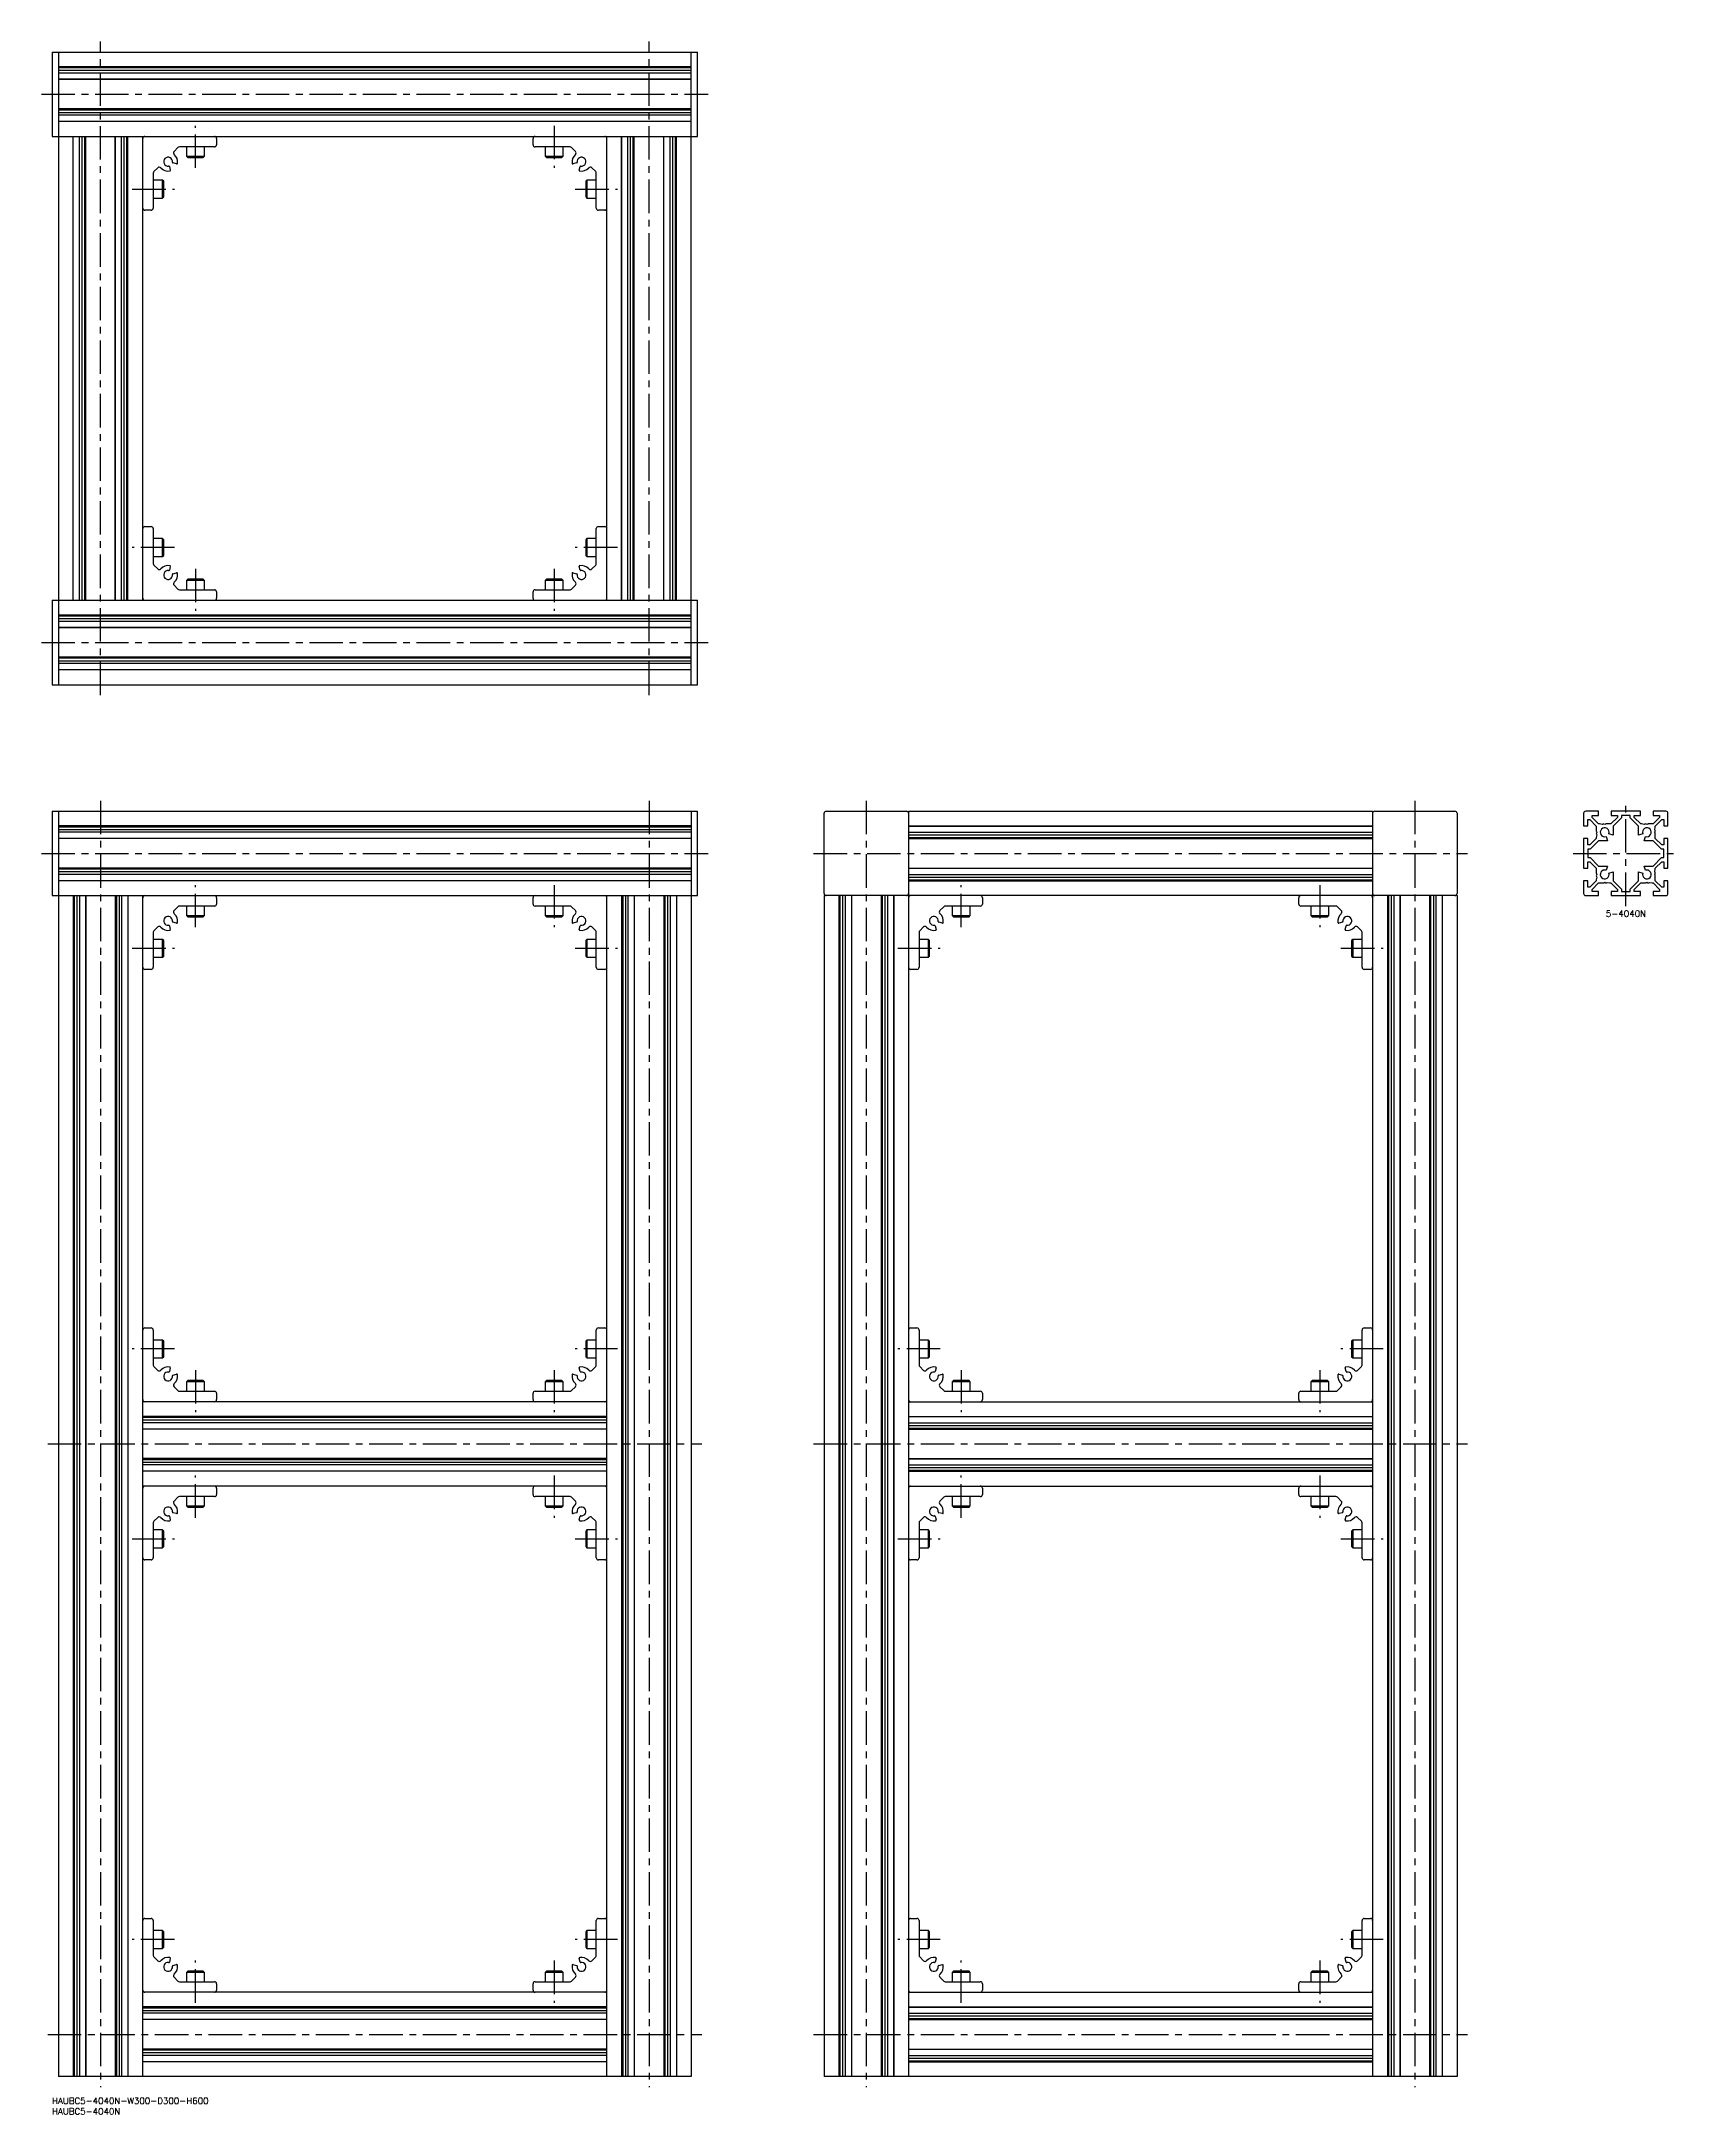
# Model space of a CAD drawing. Extents: x -5 to 771, y -8 to 975.
import ezdxf

# ---------------------------------------------------------------- set-up
doc = ezdxf.new("R2010")
doc.units = 0
doc.header["$LTSCALE"] = 0.5
doc.linetypes.add('CENTER', pattern=[50.8, 31.75, -6.35, 6.35, -6.35])
for name, color, linetype in [('MSM_CENTER', 1, 'CENTER'), ('MSM_CONTINUOUS', 7, 'CONTINUOUS'), ('MSM_PART_NUMBER', 7, 'CONTINUOUS')]:
    doc.layers.add(name, color=color, linetype=linetype)
doc.styles.get("Standard").update_dxf_attribs({"font": 'txt.shx', "height": 3, "bigfont": 'bigfont.shx'})

# ---------------------------------------------------------------- blocks, each defined once
blk = doc.blocks.new('*U8')
at = {"layer": 'MSM_PART_NUMBER'}
blk.add_text('HAUBC5-4040N-W300-D300-H600', height=3, dxfattribs=at).set_placement((0, -3))
blk = doc.blocks.new('*U9')
at = {"layer": 'MSM_PART_NUMBER'}
blk.add_text('HAUBC5-4040N', height=3, dxfattribs=at).set_placement((0, -8))
blk = doc.blocks.new('*U10')
at = {"layer": 'MSM_PART_NUMBER'}
blk.add_text('5-4040N', height=3, dxfattribs=at).set_placement((736.58, 559.97))

msp = doc.modelspace()

# ---------------------------------------------------------------- linework, layer by layer
at = {"layer": 'MSM_CENTER'}
for p, q in [((23, 665), (23, 975)), ((283, 665), (283, 975)), ((-5, 950), (311, 950)), ((68, 915), (68, 935)), ((238, 935), (238, 915)), ((38, 905), (58, 905)), ((248, 905), (268, 905)), ((58, 735), (38, 735)), ((268, 735), (248, 735)), ((68, 725), (68, 705)), ((238, 725), (238, 705)), ((-5, 690), (311, 690)), ((23, 615), (23, 5)), ((283, 615), (283, 5)), ((386, 615), (386, 5)), ((646, 615), (646, 5)), ((746, 565), (746, 615)), ((-5, 590), (311, 590)), ((361, 590), (671, 590)), ((721, 590), (771, 590)), ((68, 555), (68, 575)), ((238, 575), (238, 555)), ((431, 555), (431, 575)), ((601, 575), (601, 555)), ((38, 545), (58, 545)), ((248, 545), (268, 545)), ((401, 545), (421, 545)), ((611, 545), (631, 545)), ((58, 355), (38, 355)), ((268, 355), (248, 355)), ((421, 355), (401, 355)), ((631, 355), (611, 355)), ((68, 345), (68, 325)), ((238, 345), (238, 325)), ((431, 345), (431, 325)), ((601, 345), (601, 325)), ((-2, 310), (308, 310)), ((361, 310), (671, 310)), ((68, 275), (68, 295)), ((238, 295), (238, 275)), ((431, 275), (431, 295)), ((601, 295), (601, 275)), ((38, 265), (58, 265)), ((248, 265), (268, 265)), ((401, 265), (421, 265)), ((611, 265), (631, 265)), ((58, 75), (38, 75)), ((268, 75), (248, 75)), ((421, 75), (401, 75)), ((631, 75), (611, 75)), ((68, 45), (68, 65)), ((238, 65), (238, 45)), ((431, 45), (431, 65)), ((601, 65), (601, 45)), ((-2, 30), (308, 30)), ((361, 30), (671, 30))]:
    msp.add_line(p, q, dxfattribs=at)
at = {"layer": 'MSM_CONTINUOUS'}
for p, q in [((0, 970), (306, 970)), ((0, 970), (0, 930)), ((3, 970), (3, 670)), ((303, 670), (303, 970)), ((306, 930), (306, 970)), ((303, 963), (3, 963)), ((303, 962.94), (3, 962.94)), ((303, 962.5), (3, 962.5)), ((303, 961.22), (3, 961.22)), ((303, 960), (3, 960)), ((303, 957.06), (3, 957.06)), ((303, 957), (3, 957)), ((303, 943), (3, 943)), ((303, 942.94), (3, 942.94)), ((303, 942.5), (3, 942.5)), ((303, 941.22), (3, 941.22)), ((303, 940), (3, 940)), ((303, 937.06), (3, 937.06)), ((303, 937), (3, 937)), ((0, 930), (306, 930)), ((10, 710), (10, 930)), ((10.06, 710), (10.06, 930)), ((13, 710), (13, 930)), ((14.22, 710), (14.22, 930)), ((15.5, 710), (15.5, 930)), ((15.94, 710), (15.94, 930)), ((16, 710), (16, 930)), ((30, 710), (30, 930)), ((30.06, 710), (30.06, 930)), ((33, 710), (33, 930)), ((34.22, 710), (34.22, 930)), ((35.5, 710), (35.5, 930)), ((35.94, 710), (35.94, 930)), ((36, 710), (36, 930)), ((43, 710), (43, 930)), ((59.71, 924.71), (57.88, 922.88)), ((77, 925), (60.41, 925)), ((63.75, 925), (63.75, 920.57)), ((72.25, 920.57), (72.25, 925)), ((78, 929), (78, 926)), ((228, 926), (228, 929)), ((245.59, 925), (229, 925)), ((233.75, 925), (233.75, 920.57)), ((242.25, 920.57), (242.25, 925)), ((248.12, 922.88), (246.29, 924.71)), ((263, 710), (263, 930)), ((270, 710), (270, 930)), ((270.06, 710), (270.06, 930)), ((273, 710), (273, 930)), ((274.22, 710), (274.22, 930)), ((275.5, 710), (275.5, 930)), ((275.94, 710), (275.94, 930)), ((276, 710), (276, 930)), ((290, 710), (290, 930)), ((290.06, 710), (290.06, 930)), ((293, 710), (293, 930)), ((294.22, 710), (294.22, 930)), ((295.5, 710), (295.5, 930)), ((295.94, 710), (295.94, 930)), ((296, 710), (296, 930)), ((50.12, 915.12), (48.29, 913.29)), ((55.62, 915.7), (56.08, 913.95)), ((59.05, 916.92), (57.3, 917.38)), ((63.75, 920.57), (64.32, 920)), ((63.75, 920.57), (72.25, 920.57)), ((64.32, 920), (71.68, 920)), ((71.68, 920), (72.25, 920.57)), ((233.75, 920.57), (234.32, 920)), ((233.75, 920.57), (242.25, 920.57)), ((234.32, 920), (241.68, 920)), ((241.68, 920), (242.25, 920.57)), ((248.7, 917.38), (246.95, 916.92)), ((249.92, 913.95), (250.38, 915.7)), ((257.71, 913.29), (255.88, 915.12)), ((48, 912.59), (48, 896)), ((52.43, 909.25), (48, 909.25)), ((53, 908.68), (52.43, 909.25)), ((52.43, 900.75), (52.43, 909.25)), ((53, 901.32), (53, 908.68)), ((253.57, 909.25), (253, 908.68)), ((253, 908.68), (253, 901.32)), ((258, 909.25), (253.57, 909.25)), ((253.57, 909.25), (253.57, 900.75)), ((258, 896), (258, 912.59)), ((47, 895), (44, 895)), ((48, 900.75), (52.43, 900.75)), ((52.43, 900.75), (53, 901.32)), ((253, 901.32), (253.57, 900.75)), ((253.57, 900.75), (258, 900.75)), ((262, 895), (259, 895)), ((44, 745), (47, 745)), ((48, 744), (48, 727.41)), ((52.43, 739.25), (48, 739.25)), ((53, 738.68), (52.43, 739.25)), ((52.43, 730.75), (52.43, 739.25)), ((53, 731.32), (53, 738.68)), ((253.57, 739.25), (253, 738.68)), ((253, 738.68), (253, 731.32)), ((258, 739.25), (253.57, 739.25)), ((253.57, 739.25), (253.57, 730.75)), ((258, 727.41), (258, 744)), ((259, 745), (262, 745)), ((48, 730.75), (52.43, 730.75)), ((52.43, 730.75), (53, 731.32)), ((253, 731.32), (253.57, 730.75)), ((253.57, 730.75), (258, 730.75)), ((48.29, 726.71), (50.12, 724.88)), ((56.08, 726.05), (55.62, 724.3)), ((57.3, 722.62), (59.05, 723.08)), ((64.32, 720), (63.75, 719.43)), ((63.75, 719.43), (63.75, 715)), ((72.25, 719.43), (63.75, 719.43)), ((71.68, 720), (64.32, 720)), ((72.25, 719.43), (71.68, 720)), ((72.25, 715), (72.25, 719.43)), ((234.32, 720), (233.75, 719.43)), ((233.75, 719.43), (233.75, 715)), ((242.25, 719.43), (233.75, 719.43)), ((241.68, 720), (234.32, 720)), ((242.25, 719.43), (241.68, 720)), ((242.25, 715), (242.25, 719.43)), ((246.95, 723.08), (248.7, 722.62)), ((250.38, 724.3), (249.92, 726.05)), ((255.88, 724.88), (257.71, 726.71)), ((0, 710), (306, 710)), ((0, 710), (0, 670)), ((57.88, 717.12), (59.71, 715.29)), ((60.41, 715), (77, 715)), ((78, 714), (78, 711)), ((228, 711), (228, 714)), ((229, 715), (245.59, 715)), ((246.29, 715.29), (248.12, 717.12)), ((306, 670), (306, 710)), ((303, 703), (3, 703)), ((303, 702.94), (3, 702.94)), ((303, 702.5), (3, 702.5)), ((303, 701.22), (3, 701.22)), ((303, 700), (3, 700)), ((303, 697.06), (3, 697.06)), ((303, 697), (3, 697)), ((303, 683), (3, 683)), ((303, 682.94), (3, 682.94)), ((303, 682.5), (3, 682.5)), ((303, 681.22), (3, 681.22)), ((303, 680), (3, 680)), ((0, 670), (306, 670)), ((303, 677.06), (3, 677.06)), ((303, 677), (3, 677)), ((0, 610), (306, 610)), ((0, 610), (0, 570)), ((3, 610), (3, 10)), ((303, 610), (303, 10)), ((306, 570), (306, 610)), ((367, 610), (405, 610)), ((406, 610), (406, 10)), ((406, 610), (626, 610)), ((626, 610), (626, 10)), ((627, 610), (665, 610)), ((733, 610), (727, 610)), ((733, 608), (733, 610)), ((753, 610), (739, 610)), ((739, 610), (739, 608)), ((753, 608), (753, 610)), ((765, 610), (759, 610)), ((759, 610), (759, 608)), ((303, 603), (3, 603)), ((303, 602.94), (3, 602.94)), ((303, 602.5), (3, 602.5)), ((303, 601.22), (3, 601.22)), ((303, 600), (3, 600)), ((366, 571), (366, 609)), ((406, 603), (626, 603)), ((406, 602.94), (626, 602.94)), ((406, 600), (626, 600)), ((666, 609), (666, 571)), ((726, 609), (726, 603)), ((726, 603), (728, 603)), ((728, 603), (728, 606)), ((728, 606), (728.94, 606)), ((728.94, 606), (732, 602.94)), ((730, 608), (733, 608)), ((730, 607.06), (730, 608)), ((733.06, 604), (730, 607.06)), ((732, 602.94), (732, 600.65)), ((732.07, 600.4), (732.3, 600)), ((732.3, 600), (732.07, 599.6)), ((733.5, 604), (733.06, 604)), ((734.78, 603.75), (733.5, 604)), ((735.1, 603.93), (734.78, 603.75)), ((736, 603.7), (735.6, 603.93)), ((736.4, 603.93), (736, 603.7)), ((738.94, 604), (736.65, 604)), ((742, 607.06), (738.94, 604)), ((739, 608), (742, 608)), ((744, 606.94), (740, 602.94)), ((740, 602.94), (740, 598.67)), ((742, 608), (742, 607.06)), ((744, 608), (744, 606.94)), ((748, 608), (744, 608)), ((748, 606.94), (748, 608)), ((752, 602.94), (748, 606.94)), ((750, 608), (753, 608)), ((750, 607.06), (750, 608)), ((753.06, 604), (750, 607.06)), ((752, 598.67), (752, 602.94)), ((753.5, 604), (753.06, 604)), ((754.78, 603.75), (753.5, 604)), ((755.1, 603.93), (754.78, 603.75)), ((756, 603.7), (755.6, 603.93)), ((756.4, 603.93), (756, 603.7)), ((758.94, 604), (756.65, 604)), ((762, 607.06), (758.94, 604)), ((759, 608), (762, 608)), ((759.7, 600), (759.93, 600.4)), ((759.93, 599.6), (759.7, 600)), ((759.75, 601.22), (760, 602.5)), ((759.93, 600.9), (759.75, 601.22)), ((760, 602.94), (763.06, 606)), ((760, 602.5), (760, 602.94)), ((762, 608), (762, 607.06)), ((763.06, 606), (764, 606)), ((764, 606), (764, 603)), ((764, 603), (766, 603)), ((766, 603), (766, 609)), ((303, 597.06), (3, 597.06)), ((303, 597), (3, 597)), ((406, 598.78), (626, 598.78)), ((406, 597.5), (626, 597.5)), ((406, 597.06), (626, 597.06)), ((406, 597), (626, 597)), ((728, 597), (726, 597)), ((726, 597), (726, 583)), ((728, 594), (728, 597)), ((728.94, 594), (728, 594)), ((729.06, 592), (728, 592)), ((728, 592), (728, 588)), ((732, 597.06), (728.94, 594)), ((733.06, 596), (729.06, 592)), ((732.25, 598.78), (732, 597.5)), ((732, 597.5), (732, 597.06)), ((732.07, 599.1), (732.25, 598.78)), ((737.33, 596), (733.06, 596)), ((736.66, 598.01), (737.33, 596)), ((740, 598.67), (737.99, 599.34)), ((754.01, 599.34), (752, 598.67)), ((754.67, 596), (755.34, 598.01)), ((758.94, 596), (754.67, 596)), ((762.94, 592), (758.94, 596)), ((760, 597.06), (760, 599.35)), ((763.06, 594), (760, 597.06)), ((764, 592), (762.94, 592)), ((764, 594), (763.06, 594)), ((766, 597), (764, 597)), ((764, 597), (764, 594)), ((764, 588), (764, 592)), ((766, 583), (766, 597)), ((303, 583), (3, 583)), ((303, 582.94), (3, 582.94)), ((303, 582.5), (3, 582.5)), ((303, 581.22), (3, 581.22)), ((303, 580), (3, 580)), ((406, 583), (626, 583)), ((406, 582.94), (626, 582.94)), ((406, 580), (626, 580)), ((726, 583), (728, 583)), ((728, 588), (729.06, 588)), ((728, 583), (728, 586)), ((728, 586), (728.94, 586)), ((728.94, 586), (732, 582.94)), ((729.06, 588), (733.06, 584)), ((732, 582.94), (732, 580.65)), ((732.07, 580.4), (732.3, 580)), ((732.3, 580), (732.07, 579.6)), ((733.06, 584), (737.33, 584)), ((737.33, 584), (736.66, 581.99)), ((737.99, 580.66), (740, 581.33)), ((740, 581.33), (740, 577.06)), ((752, 581.33), (754.01, 580.66)), ((752, 577.06), (752, 581.33)), ((754.67, 584), (758.94, 584)), ((755.34, 581.99), (754.67, 584)), ((758.94, 584), (762.94, 588)), ((759.7, 580), (759.93, 580.4)), ((759.93, 579.6), (759.7, 580)), ((759.75, 581.22), (760, 582.5)), ((759.93, 580.9), (759.75, 581.22)), ((760, 582.94), (763.06, 586)), ((760, 582.5), (760, 582.94)), ((762.94, 588), (764, 588)), ((763.06, 586), (764, 586)), ((764, 586), (764, 583)), ((764, 583), (766, 583)), ((303, 577.06), (3, 577.06)), ((303, 577), (3, 577)), ((406, 578.78), (626, 578.78)), ((406, 577.5), (626, 577.5)), ((406, 577.06), (626, 577.06)), ((406, 577), (626, 577)), ((728, 577), (726, 577)), ((726, 577), (726, 571)), ((728, 574), (728, 577)), ((728.94, 574), (728, 574)), ((732, 577.06), (728.94, 574)), ((730, 572.94), (733.06, 576)), ((730, 572), (730, 572.94)), ((733, 572), (730, 572)), ((732.25, 578.78), (732, 577.5)), ((732, 577.5), (732, 577.06)), ((732.07, 579.1), (732.25, 578.78)), ((733, 570), (733, 572)), ((733.06, 576), (735.35, 576)), ((735.6, 576.07), (736, 576.3)), ((736, 576.3), (736.4, 576.07)), ((736.9, 576.07), (737.22, 576.25)), ((737.22, 576.25), (738.5, 576)), ((738.5, 576), (738.94, 576)), ((738.94, 576), (742, 572.94)), ((742, 572), (739, 572)), ((739, 572), (739, 570)), ((740, 577.06), (744, 573.06)), ((742, 572.94), (742, 572)), ((744, 573.06), (744, 572)), ((744, 572), (748, 572)), ((748, 573.06), (752, 577.06)), ((748, 572), (748, 573.06)), ((750, 572.94), (753.06, 576)), ((750, 572), (750, 572.94)), ((753, 572), (750, 572)), ((753, 570), (753, 572)), ((753.06, 576), (755.35, 576)), ((755.6, 576.07), (756, 576.3)), ((756, 576.3), (756.4, 576.07)), ((756.9, 576.07), (757.22, 576.25)), ((757.22, 576.25), (758.5, 576)), ((758.5, 576), (758.94, 576)), ((758.94, 576), (762, 572.94)), ((762, 572), (759, 572)), ((759, 572), (759, 570)), ((760, 577.06), (760, 579.35)), ((763.06, 574), (760, 577.06)), ((762, 572.94), (762, 572)), ((764, 574), (763.06, 574)), ((766, 577), (764, 577)), ((764, 577), (764, 574)), ((766, 571), (766, 577)), ((0, 570), (306, 570)), ((10, 570), (10, 10)), ((10.06, 570), (10.06, 10)), ((10.5, 570), (10.5, 10)), ((11.78, 570), (11.78, 10)), ((13, 570), (13, 10)), ((15.94, 570), (15.94, 10)), ((16, 570), (16, 10)), ((30, 570), (30, 10)), ((30.06, 570), (30.06, 10)), ((30.5, 570), (30.5, 10)), ((31.78, 570), (31.78, 10)), ((33, 570), (33, 10)), ((35.94, 570), (35.94, 10)), ((36, 570), (36, 10)), ((43, 10), (43, 570)), ((59.71, 564.71), (57.88, 562.88)), ((77, 565), (60.41, 565)), ((63.75, 565), (63.75, 560.57)), ((63.75, 560.57), (64.32, 560)), ((63.75, 560.57), (72.25, 560.57)), ((71.68, 560), (72.25, 560.57)), ((72.25, 560.57), (72.25, 565)), ((78, 569), (78, 566)), ((228, 566), (228, 569)), ((245.59, 565), (229, 565)), ((233.75, 565), (233.75, 560.57)), ((233.75, 560.57), (234.32, 560)), ((233.75, 560.57), (242.25, 560.57)), ((241.68, 560), (242.25, 560.57)), ((242.25, 560.57), (242.25, 565)), ((248.12, 562.88), (246.29, 564.71)), ((263, 10), (263, 570)), ((270, 570), (270, 10)), ((270.06, 570), (270.06, 10)), ((270.5, 570), (270.5, 10)), ((271.78, 570), (271.78, 10)), ((273, 570), (273, 10)), ((275.94, 570), (275.94, 10)), ((276, 570), (276, 10)), ((290, 570), (290, 10)), ((290.06, 570), (290.06, 10)), ((290.5, 570), (290.5, 10)), ((291.78, 570), (291.78, 10)), ((293, 570), (293, 10)), ((295.94, 570), (295.94, 10)), ((296, 570), (296, 10)), ((666, 570), (366, 570)), ((366, 570), (366, 10)), ((373, 570), (373, 10)), ((373.06, 570), (373.06, 10)), ((373.5, 570), (373.5, 10)), ((374.78, 570), (374.78, 10)), ((376, 570), (376, 10)), ((378.94, 570), (378.94, 10)), ((379, 570), (379, 10)), ((393, 570), (393, 10)), ((393.06, 570), (393.06, 10)), ((393.5, 570), (393.5, 10)), ((394.78, 570), (394.78, 10)), ((396, 570), (396, 10)), ((398.94, 570), (398.94, 10)), ((399, 570), (399, 10)), ((422.71, 564.71), (420.88, 562.88)), ((440, 565), (423.41, 565)), ((426.75, 565), (426.75, 560.57)), ((426.75, 560.57), (427.32, 560)), ((426.75, 560.57), (435.25, 560.57)), ((434.68, 560), (435.25, 560.57)), ((435.25, 560.57), (435.25, 565)), ((441, 569), (441, 566)), ((591, 566), (591, 569)), ((608.59, 565), (592, 565)), ((596.75, 565), (596.75, 560.57)), ((596.75, 560.57), (597.32, 560)), ((596.75, 560.57), (605.25, 560.57)), ((604.68, 560), (605.25, 560.57)), ((605.25, 560.57), (605.25, 565)), ((611.12, 562.88), (609.29, 564.71)), ((633, 570), (633, 10)), ((633.06, 570), (633.06, 10)), ((633.5, 570), (633.5, 10)), ((634.78, 570), (634.78, 10)), ((636, 570), (636, 10)), ((638.94, 570), (638.94, 10)), ((639, 570), (639, 10)), ((653, 570), (653, 10)), ((653.06, 570), (653.06, 10)), ((653.5, 570), (653.5, 10)), ((654.78, 570), (654.78, 10)), ((656, 570), (656, 10)), ((658.94, 570), (658.94, 10)), ((659, 570), (659, 10)), ((666, 570), (666, 10)), ((727, 570), (733, 570)), ((739, 570), (753, 570)), ((759, 570), (765, 570)), ((48, 552.59), (48, 536)), ((50.12, 555.12), (48.29, 553.29)), ((55.62, 555.7), (56.08, 553.95)), ((59.05, 556.92), (57.3, 557.38)), ((64.32, 560), (71.68, 560)), ((234.32, 560), (241.68, 560)), ((248.7, 557.38), (246.95, 556.92)), ((249.92, 553.95), (250.38, 555.7)), ((257.71, 553.29), (255.88, 555.12)), ((258, 536), (258, 552.59)), ((411, 552.59), (411, 536)), ((413.12, 555.12), (411.29, 553.29)), ((418.62, 555.7), (419.08, 553.95)), ((422.05, 556.92), (420.3, 557.38)), ((427.32, 560), (434.68, 560)), ((597.32, 560), (604.68, 560)), ((611.7, 557.38), (609.95, 556.92)), ((612.92, 553.95), (613.38, 555.7)), ((620.71, 553.29), (618.88, 555.12)), ((621, 536), (621, 552.59)), ((52.43, 549.25), (48, 549.25)), ((48, 540.75), (52.43, 540.75)), ((53, 548.68), (52.43, 549.25)), ((52.43, 540.75), (52.43, 549.25)), ((52.43, 540.75), (53, 541.32)), ((53, 541.32), (53, 548.68)), ((253.57, 549.25), (253, 548.68)), ((253, 548.68), (253, 541.32)), ((253, 541.32), (253.57, 540.75)), ((258, 549.25), (253.57, 549.25)), ((253.57, 549.25), (253.57, 540.75)), ((253.57, 540.75), (258, 540.75)), ((415.43, 549.25), (411, 549.25)), ((411, 540.75), (415.43, 540.75)), ((416, 548.68), (415.43, 549.25)), ((415.43, 540.75), (415.43, 549.25)), ((415.43, 540.75), (416, 541.32)), ((416, 541.32), (416, 548.68)), ((616.57, 549.25), (616, 548.68)), ((616, 548.68), (616, 541.32)), ((616, 541.32), (616.57, 540.75)), ((621, 549.25), (616.57, 549.25)), ((616.57, 549.25), (616.57, 540.75)), ((616.57, 540.75), (621, 540.75)), ((47, 535), (44, 535)), ((262, 535), (259, 535)), ((410, 535), (407, 535)), ((625, 535), (622, 535)), ((44, 365), (47, 365)), ((48, 364), (48, 347.41)), ((258, 347.41), (258, 364)), ((259, 365), (262, 365)), ((407, 365), (410, 365)), ((411, 364), (411, 347.41)), ((621, 347.41), (621, 364)), ((622, 365), (625, 365)), ((52.43, 359.25), (48, 359.25)), ((53, 358.68), (52.43, 359.25)), ((52.43, 350.75), (52.43, 359.25)), ((53, 351.32), (53, 358.68)), ((253.57, 359.25), (253, 358.68)), ((253, 358.68), (253, 351.32)), ((258, 359.25), (253.57, 359.25)), ((253.57, 359.25), (253.57, 350.75)), ((415.43, 359.25), (411, 359.25)), ((416, 358.68), (415.43, 359.25)), ((415.43, 350.75), (415.43, 359.25)), ((416, 351.32), (416, 358.68)), ((616.57, 359.25), (616, 358.68)), ((616, 358.68), (616, 351.32)), ((621, 359.25), (616.57, 359.25)), ((616.57, 359.25), (616.57, 350.75)), ((48, 350.75), (52.43, 350.75)), ((48.29, 346.71), (50.12, 344.88)), ((52.43, 350.75), (53, 351.32)), ((56.08, 346.05), (55.62, 344.3)), ((250.38, 344.3), (249.92, 346.05)), ((253, 351.32), (253.57, 350.75)), ((253.57, 350.75), (258, 350.75)), ((255.88, 344.88), (257.71, 346.71)), ((411, 350.75), (415.43, 350.75)), ((411.29, 346.71), (413.12, 344.88)), ((415.43, 350.75), (416, 351.32)), ((419.08, 346.05), (418.62, 344.3)), ((613.38, 344.3), (612.92, 346.05)), ((616, 351.32), (616.57, 350.75)), ((616.57, 350.75), (621, 350.75)), ((618.88, 344.88), (620.71, 346.71)), ((57.3, 342.62), (59.05, 343.08)), ((57.88, 337.12), (59.71, 335.29)), ((60.41, 335), (77, 335)), ((64.32, 340), (63.75, 339.43)), ((63.75, 339.43), (63.75, 335)), ((72.25, 339.43), (63.75, 339.43)), ((71.68, 340), (64.32, 340)), ((72.25, 339.43), (71.68, 340)), ((72.25, 335), (72.25, 339.43)), ((229, 335), (245.59, 335)), ((234.32, 340), (233.75, 339.43)), ((233.75, 339.43), (233.75, 335)), ((242.25, 339.43), (233.75, 339.43)), ((241.68, 340), (234.32, 340)), ((242.25, 339.43), (241.68, 340)), ((242.25, 335), (242.25, 339.43)), ((246.29, 335.29), (248.12, 337.12)), ((246.95, 343.08), (248.7, 342.62)), ((420.3, 342.62), (422.05, 343.08)), ((420.88, 337.12), (422.71, 335.29)), ((423.41, 335), (440, 335)), ((427.32, 340), (426.75, 339.43)), ((426.75, 339.43), (426.75, 335)), ((435.25, 339.43), (426.75, 339.43)), ((434.68, 340), (427.32, 340)), ((435.25, 339.43), (434.68, 340)), ((435.25, 335), (435.25, 339.43)), ((592, 335), (608.59, 335)), ((597.32, 340), (596.75, 339.43)), ((596.75, 339.43), (596.75, 335)), ((605.25, 339.43), (596.75, 339.43)), ((604.68, 340), (597.32, 340)), ((605.25, 339.43), (604.68, 340)), ((605.25, 335), (605.25, 339.43)), ((609.29, 335.29), (611.12, 337.12)), ((609.95, 343.08), (611.7, 342.62)), ((263, 330), (43, 330)), ((78, 334), (78, 331)), ((228, 331), (228, 334)), ((406, 330), (626, 330)), ((441, 334), (441, 331)), ((591, 331), (591, 334)), ((263, 323), (43, 323)), ((263, 322.94), (43, 322.94)), ((263, 322.5), (43, 322.5)), ((263, 321.22), (43, 321.22)), ((263, 320), (43, 320)), ((263, 317.06), (43, 317.06)), ((263, 317), (43, 317)), ((406, 323), (626, 323)), ((406, 322.94), (626, 322.94)), ((406, 320), (626, 320)), ((406, 318.78), (626, 318.78)), ((406, 317.5), (626, 317.5)), ((406, 317.06), (626, 317.06)), ((406, 317), (626, 317)), ((263, 303), (43, 303)), ((263, 302.94), (43, 302.94)), ((263, 302.5), (43, 302.5)), ((263, 301.22), (43, 301.22)), ((263, 300), (43, 300)), ((263, 297.06), (43, 297.06)), ((263, 297), (43, 297)), ((406, 303), (626, 303)), ((406, 302.94), (626, 302.94)), ((406, 300), (626, 300)), ((406, 298.78), (626, 298.78)), ((406, 297.5), (626, 297.5)), ((406, 297.06), (626, 297.06)), ((406, 297), (626, 297)), ((263, 290), (43, 290)), ((78, 289), (78, 286)), ((228, 286), (228, 289)), ((406, 290), (626, 290)), ((441, 289), (441, 286)), ((591, 286), (591, 289)), ((55.62, 275.7), (56.08, 273.95)), ((59.05, 276.92), (57.3, 277.38)), ((59.71, 284.71), (57.88, 282.88)), ((77, 285), (60.41, 285)), ((63.75, 285), (63.75, 280.57)), ((63.75, 280.57), (64.32, 280)), ((63.75, 280.57), (72.25, 280.57)), ((64.32, 280), (71.68, 280)), ((71.68, 280), (72.25, 280.57)), ((72.25, 280.57), (72.25, 285)), ((245.59, 285), (229, 285)), ((233.75, 285), (233.75, 280.57)), ((233.75, 280.57), (234.32, 280)), ((233.75, 280.57), (242.25, 280.57)), ((234.32, 280), (241.68, 280)), ((241.68, 280), (242.25, 280.57)), ((242.25, 280.57), (242.25, 285)), ((248.12, 282.88), (246.29, 284.71)), ((248.7, 277.38), (246.95, 276.92)), ((249.92, 273.95), (250.38, 275.7)), ((418.62, 275.7), (419.08, 273.95)), ((422.05, 276.92), (420.3, 277.38)), ((422.71, 284.71), (420.88, 282.88)), ((440, 285), (423.41, 285)), ((426.75, 285), (426.75, 280.57)), ((426.75, 280.57), (427.32, 280)), ((426.75, 280.57), (435.25, 280.57)), ((427.32, 280), (434.68, 280)), ((434.68, 280), (435.25, 280.57)), ((435.25, 280.57), (435.25, 285)), ((608.59, 285), (592, 285)), ((596.75, 285), (596.75, 280.57)), ((596.75, 280.57), (597.32, 280)), ((596.75, 280.57), (605.25, 280.57)), ((597.32, 280), (604.68, 280)), ((604.68, 280), (605.25, 280.57)), ((605.25, 280.57), (605.25, 285)), ((611.12, 282.88), (609.29, 284.71)), ((611.7, 277.38), (609.95, 276.92)), ((612.92, 273.95), (613.38, 275.7)), ((48, 272.59), (48, 256)), ((52.43, 269.25), (48, 269.25)), ((50.12, 275.12), (48.29, 273.29)), ((53, 268.68), (52.43, 269.25)), ((52.43, 260.75), (52.43, 269.25)), ((53, 261.32), (53, 268.68)), ((253.57, 269.25), (253, 268.68)), ((253, 268.68), (253, 261.32)), ((258, 269.25), (253.57, 269.25)), ((253.57, 269.25), (253.57, 260.75)), ((257.71, 273.29), (255.88, 275.12)), ((258, 256), (258, 272.59)), ((411, 272.59), (411, 256)), ((415.43, 269.25), (411, 269.25)), ((413.12, 275.12), (411.29, 273.29)), ((416, 268.68), (415.43, 269.25)), ((415.43, 260.75), (415.43, 269.25)), ((416, 261.32), (416, 268.68)), ((616.57, 269.25), (616, 268.68)), ((616, 268.68), (616, 261.32)), ((621, 269.25), (616.57, 269.25)), ((616.57, 269.25), (616.57, 260.75)), ((620.71, 273.29), (618.88, 275.12)), ((621, 256), (621, 272.59)), ((48, 260.75), (52.43, 260.75)), ((52.43, 260.75), (53, 261.32)), ((253, 261.32), (253.57, 260.75)), ((253.57, 260.75), (258, 260.75)), ((411, 260.75), (415.43, 260.75)), ((415.43, 260.75), (416, 261.32)), ((616, 261.32), (616.57, 260.75)), ((616.57, 260.75), (621, 260.75)), ((47, 255), (44, 255)), ((262, 255), (259, 255)), ((410, 255), (407, 255)), ((625, 255), (622, 255)), ((44, 85), (47, 85)), ((48, 84), (48, 67.41)), ((52.43, 79.25), (48, 79.25)), ((53, 78.68), (52.43, 79.25)), ((52.43, 70.75), (52.43, 79.25)), ((53, 71.32), (53, 78.68)), ((253.57, 79.25), (253, 78.68)), ((253, 78.68), (253, 71.32)), ((258, 79.25), (253.57, 79.25)), ((253.57, 79.25), (253.57, 70.75)), ((258, 67.41), (258, 84)), ((259, 85), (262, 85)), ((407, 85), (410, 85)), ((411, 84), (411, 67.41)), ((415.43, 79.25), (411, 79.25)), ((416, 78.68), (415.43, 79.25)), ((415.43, 70.75), (415.43, 79.25)), ((416, 71.32), (416, 78.68)), ((616.57, 79.25), (616, 78.68)), ((616, 78.68), (616, 71.32)), ((621, 79.25), (616.57, 79.25)), ((616.57, 79.25), (616.57, 70.75)), ((621, 67.41), (621, 84)), ((622, 85), (625, 85)), ((48, 70.75), (52.43, 70.75)), ((52.43, 70.75), (53, 71.32)), ((253, 71.32), (253.57, 70.75)), ((253.57, 70.75), (258, 70.75)), ((411, 70.75), (415.43, 70.75)), ((415.43, 70.75), (416, 71.32)), ((616, 71.32), (616.57, 70.75)), ((616.57, 70.75), (621, 70.75)), ((48.29, 66.71), (50.12, 64.88)), ((56.08, 66.05), (55.62, 64.3)), ((57.3, 62.62), (59.05, 63.08)), ((64.32, 60), (63.75, 59.43)), ((63.75, 59.43), (63.75, 55)), ((72.25, 59.43), (63.75, 59.43)), ((71.68, 60), (64.32, 60)), ((72.25, 59.43), (71.68, 60)), ((72.25, 55), (72.25, 59.43)), ((234.32, 60), (233.75, 59.43)), ((233.75, 59.43), (233.75, 55)), ((242.25, 59.43), (233.75, 59.43)), ((241.68, 60), (234.32, 60)), ((242.25, 59.43), (241.68, 60)), ((242.25, 55), (242.25, 59.43)), ((246.95, 63.08), (248.7, 62.62)), ((250.38, 64.3), (249.92, 66.05)), ((255.88, 64.88), (257.71, 66.71)), ((411.29, 66.71), (413.12, 64.88)), ((419.08, 66.05), (418.62, 64.3)), ((420.3, 62.62), (422.05, 63.08)), ((427.32, 60), (426.75, 59.43)), ((426.75, 59.43), (426.75, 55)), ((435.25, 59.43), (426.75, 59.43)), ((434.68, 60), (427.32, 60)), ((435.25, 59.43), (434.68, 60)), ((435.25, 55), (435.25, 59.43)), ((597.32, 60), (596.75, 59.43)), ((596.75, 59.43), (596.75, 55)), ((605.25, 59.43), (596.75, 59.43)), ((604.68, 60), (597.32, 60)), ((605.25, 59.43), (604.68, 60)), ((605.25, 55), (605.25, 59.43)), ((609.95, 63.08), (611.7, 62.62)), ((613.38, 64.3), (612.92, 66.05)), ((618.88, 64.88), (620.71, 66.71)), ((263, 50), (43, 50)), ((57.88, 57.12), (59.71, 55.29)), ((60.41, 55), (77, 55)), ((78, 54), (78, 51)), ((228, 51), (228, 54)), ((229, 55), (245.59, 55)), ((246.29, 55.29), (248.12, 57.12)), ((406, 50), (626, 50)), ((420.88, 57.12), (422.71, 55.29)), ((423.41, 55), (440, 55)), ((441, 54), (441, 51)), ((591, 51), (591, 54)), ((592, 55), (608.59, 55)), ((609.29, 55.29), (611.12, 57.12)), ((263, 43), (43, 43)), ((263, 42.94), (43, 42.94)), ((263, 42.5), (43, 42.5)), ((263, 41.22), (43, 41.22)), ((263, 40), (43, 40)), ((406, 43), (626, 43)), ((406, 42.94), (626, 42.94)), ((406, 40), (626, 40)), ((263, 37.06), (43, 37.06)), ((263, 37), (43, 37)), ((406, 38.78), (626, 38.78)), ((406, 37.5), (626, 37.5)), ((406, 37.06), (626, 37.06)), ((406, 37), (626, 37)), ((263, 23), (43, 23)), ((263, 22.94), (43, 22.94)), ((263, 22.5), (43, 22.5)), ((263, 21.22), (43, 21.22)), ((263, 20), (43, 20)), ((406, 23), (626, 23)), ((406, 22.94), (626, 22.94)), ((406, 20), (626, 20)), ((303, 10), (3, 10)), ((263, 17.06), (43, 17.06)), ((263, 17), (43, 17)), ((666, 10), (366, 10)), ((406, 18.78), (626, 18.78)), ((406, 17.5), (626, 17.5)), ((406, 17.06), (626, 17.06)), ((406, 17), (626, 17))]:
    msp.add_line(p, q, dxfattribs=at)
for centre, radius, start, end in [((44, 929), 1, 90, 180), ((60.41, 924), 1, 90, 135), ((77, 929), 1, 0, 90), ((77, 926), 1, 270, 0), ((229, 929), 1, 90, 180), ((229, 926), 1, 180, 270), ((245.59, 924), 1, 45, 90), ((262, 929), 1, 0, 90), ((50.83, 914.41), 1, 40.68088, 135), ((55, 918), 4.5, 220.68088, 280.90396), ((55, 918), 2.1, 352.18075, 277.81924), ((55.33, 915.62), 0.3, 15, 97.81924), ((57.38, 917.67), 0.3, 172.18076, 255), ((58.59, 922.17), 1, 135, 229.31913), ((55, 918), 4.5, 349.09604, 49.31912), ((59.12, 917.21), 0.3, 255, 349.09606), ((251, 918), 4.5, 130.68088, 190.90396), ((246.88, 917.21), 0.3, 190.90396, 285), ((247.41, 922.17), 1, 310.68088, 45), ((248.62, 917.67), 0.3, 285, 7.81924), ((251, 918), 2.1, 262.18075, 187.81924), ((251, 918), 4.5, 259.09604, 319.31912), ((250.67, 915.62), 0.3, 82.18076, 165), ((255.17, 914.41), 1, 45, 139.31913), ((49, 912.59), 1, 135, 180), ((55.79, 913.88), 0.3, 280.90396, 15), ((250.21, 913.88), 0.3, 165, 259.09606), ((257, 912.59), 1, 0, 45), ((44, 896), 1, 180, 270), ((47, 896), 1, 270, 0), ((259, 896), 1, 180, 270), ((262, 896), 1, 270, 0), ((44, 744), 1, 90, 180), ((47, 744), 1, 0, 90), ((259, 744), 1, 90, 180), ((262, 744), 1, 0, 90), ((49, 727.41), 1, 180, 225), ((50.83, 725.59), 1, 225, 319.31913), ((55, 722), 4.5, 79.09604, 139.31912), ((55, 722), 2.1, 82.18075, 7.81924), ((55.33, 724.38), 0.3, 262.18076, 345), ((55.79, 726.12), 0.3, 345, 79.09606), ((57.38, 722.33), 0.3, 105, 187.81924), ((58.59, 717.83), 1, 130.68088, 225), ((55, 722), 4.5, 310.68088, 10.90396), ((59.12, 722.79), 0.3, 10.90396, 105), ((251, 722), 4.5, 169.09604, 229.31912), ((246.88, 722.79), 0.3, 75, 169.09606), ((247.41, 717.83), 1, 315, 49.31913), ((248.62, 722.33), 0.3, 352.18076, 75), ((251, 722), 2.1, 172.18075, 97.81924), ((250.21, 726.12), 0.3, 100.90396, 195), ((251, 722), 4.5, 40.68088, 100.90396), ((250.67, 724.38), 0.3, 195, 277.81924), ((255.17, 725.59), 1, 220.68088, 315), ((257, 727.41), 1, 315, 0), ((44, 711), 1, 180, 270), ((60.41, 716), 1, 225, 270), ((77, 714), 1, 0, 90), ((77, 711), 1, 270, 0), ((229, 714), 1, 90, 180), ((229, 711), 1, 180, 270), ((245.59, 716), 1, 270, 315), ((262, 711), 1, 270, 0), ((367, 609), 1, 90, 180), ((405, 609), 1, 0, 90), ((627, 609), 1, 90, 180), ((665, 609), 1, 0, 90), ((727, 609), 1, 90, 180), ((765, 609), 1, 0, 90), ((732.5, 600.65), 0.5, 180, 210), ((736, 600), 2.1, 341.565, 288.435), ((735.35, 603.5), 0.5, 60, 120), ((736.65, 603.5), 0.5, 90, 120), ((756, 600), 2.1, 251.565, 198.435), ((755.35, 603.5), 0.5, 60, 120), ((756.65, 603.5), 0.5, 90, 120), ((759.5, 600.65), 0.5, 330, 30), ((732.5, 599.35), 0.5, 150, 210), ((759.5, 599.35), 0.5, 0, 30), ((732.5, 580.65), 0.5, 180, 210), ((736, 580), 2.1, 71.565, 18.435), ((756, 580), 2.1, 161.565, 108.435), ((759.5, 580.65), 0.5, 330, 30), ((367, 571), 1, 180, 270), ((405, 571), 1, 270, 0), ((627, 571), 1, 180, 270), ((665, 571), 1, 270, 0), ((727, 571), 1, 180, 270), ((732.5, 579.35), 0.5, 150, 210), ((735.35, 576.5), 0.5, 270, 300), ((736.65, 576.5), 0.5, 240, 300), ((755.35, 576.5), 0.5, 270, 300), ((756.65, 576.5), 0.5, 240, 300), ((759.5, 579.35), 0.5, 0, 30), ((765, 571), 1, 270, 0), ((44, 569), 1, 90, 180), ((58.59, 562.17), 1, 135, 229.31913), ((55, 558), 4.5, 349.09604, 49.31912), ((60.41, 564), 1, 90, 135), ((77, 569), 1, 0, 90), ((77, 566), 1, 270, 0), ((229, 569), 1, 90, 180), ((229, 566), 1, 180, 270), ((245.59, 564), 1, 45, 90), ((251, 558), 4.5, 130.68088, 190.90396), ((247.41, 562.17), 1, 310.68088, 45), ((262, 569), 1, 0, 90), ((407, 569), 1, 90, 180), ((421.59, 562.17), 1, 135, 229.31913), ((418, 558), 4.5, 349.09604, 49.31912), ((423.41, 564), 1, 90, 135), ((440, 569), 1, 0, 90), ((440, 566), 1, 270, 0), ((592, 569), 1, 90, 180), ((592, 566), 1, 180, 270), ((608.59, 564), 1, 45, 90), ((614, 558), 4.5, 130.68088, 190.90396), ((610.41, 562.17), 1, 310.68088, 45), ((625, 569), 1, 0, 90), ((49, 552.59), 1, 135, 180), ((50.83, 554.41), 1, 40.68088, 135), ((55, 558), 4.5, 220.68088, 280.90396), ((55, 558), 2.1, 352.18075, 277.81924), ((55.33, 555.62), 0.3, 15, 97.81924), ((55.79, 553.88), 0.3, 280.90396, 15), ((57.38, 557.67), 0.3, 172.18076, 255), ((59.12, 557.21), 0.3, 255, 349.09606), ((246.88, 557.21), 0.3, 190.90396, 285), ((248.62, 557.67), 0.3, 285, 7.81924), ((251, 558), 2.1, 262.18075, 187.81924), ((250.21, 553.88), 0.3, 165, 259.09606), ((251, 558), 4.5, 259.09604, 319.31912), ((250.67, 555.62), 0.3, 82.18076, 165), ((255.17, 554.41), 1, 45, 139.31913), ((257, 552.59), 1, 0, 45), ((412, 552.59), 1, 135, 180), ((413.83, 554.41), 1, 40.68088, 135), ((418, 558), 4.5, 220.68088, 280.90396), ((418, 558), 2.1, 352.18075, 277.81924), ((418.33, 555.62), 0.3, 15, 97.81924), ((418.79, 553.88), 0.3, 280.90396, 15), ((420.38, 557.67), 0.3, 172.18076, 255), ((422.12, 557.21), 0.3, 255, 349.09606), ((609.88, 557.21), 0.3, 190.90396, 285), ((611.62, 557.67), 0.3, 285, 7.81924), ((614, 558), 2.1, 262.18075, 187.81924), ((613.21, 553.88), 0.3, 165, 259.09606), ((614, 558), 4.5, 259.09604, 319.31912), ((613.67, 555.62), 0.3, 82.18076, 165), ((618.17, 554.41), 1, 45, 139.31913), ((620, 552.59), 1, 0, 45), ((44, 536), 1, 180, 270), ((47, 536), 1, 270, 0), ((259, 536), 1, 180, 270), ((262, 536), 1, 270, 0), ((407, 536), 1, 180, 270), ((410, 536), 1, 270, 0), ((622, 536), 1, 180, 270), ((625, 536), 1, 270, 0), ((44, 364), 1, 90, 180), ((47, 364), 1, 0, 90), ((259, 364), 1, 90, 180), ((262, 364), 1, 0, 90), ((407, 364), 1, 90, 180), ((410, 364), 1, 0, 90), ((622, 364), 1, 90, 180), ((625, 364), 1, 0, 90), ((49, 347.41), 1, 180, 225), ((50.83, 345.59), 1, 225, 319.31913), ((55, 342), 4.5, 79.09604, 139.31912), ((55, 342), 2.1, 82.18075, 7.81924), ((55.33, 344.38), 0.3, 262.18076, 345), ((55.79, 346.12), 0.3, 345, 79.09606), ((251, 342), 2.1, 172.18075, 97.81924), ((250.21, 346.12), 0.3, 100.90396, 195), ((251, 342), 4.5, 40.68088, 100.90396), ((250.67, 344.38), 0.3, 195, 277.81924), ((255.17, 345.59), 1, 220.68088, 315), ((257, 347.41), 1, 315, 0), ((412, 347.41), 1, 180, 225), ((413.83, 345.59), 1, 225, 319.31913), ((418, 342), 4.5, 79.09604, 139.31912), ((418, 342), 2.1, 82.18075, 7.81924), ((418.33, 344.38), 0.3, 262.18076, 345), ((418.79, 346.12), 0.3, 345, 79.09606), ((614, 342), 2.1, 172.18075, 97.81924), ((613.21, 346.12), 0.3, 100.90396, 195), ((614, 342), 4.5, 40.68088, 100.90396), ((613.67, 344.38), 0.3, 195, 277.81924), ((618.17, 345.59), 1, 220.68088, 315), ((620, 347.41), 1, 315, 0), ((57.38, 342.33), 0.3, 105, 187.81924), ((58.59, 337.83), 1, 130.68088, 225), ((55, 342), 4.5, 310.68088, 10.90396), ((59.12, 342.79), 0.3, 10.90396, 105), ((60.41, 336), 1, 225, 270), ((77, 334), 1, 0, 90), ((229, 334), 1, 90, 180), ((245.59, 336), 1, 270, 315), ((251, 342), 4.5, 169.09604, 229.31912), ((246.88, 342.79), 0.3, 75, 169.09606), ((247.41, 337.83), 1, 315, 49.31913), ((248.62, 342.33), 0.3, 352.18076, 75), ((420.38, 342.33), 0.3, 105, 187.81924), ((421.59, 337.83), 1, 130.68088, 225), ((418, 342), 4.5, 310.68088, 10.90396), ((422.12, 342.79), 0.3, 10.90396, 105), ((423.41, 336), 1, 225, 270), ((440, 334), 1, 0, 90), ((592, 334), 1, 90, 180), ((608.59, 336), 1, 270, 315), ((614, 342), 4.5, 169.09604, 229.31912), ((609.88, 342.79), 0.3, 75, 169.09606), ((610.41, 337.83), 1, 315, 49.31913), ((611.62, 342.33), 0.3, 352.18076, 75), ((44, 331), 1, 180, 270), ((77, 331), 1, 270, 0), ((229, 331), 1, 180, 270), ((262, 331), 1, 270, 0), ((407, 331), 1, 180, 270), ((440, 331), 1, 270, 0), ((592, 331), 1, 180, 270), ((625, 331), 1, 270, 0), ((44, 289), 1, 90, 180), ((77, 289), 1, 0, 90), ((77, 286), 1, 270, 0), ((229, 289), 1, 90, 180), ((229, 286), 1, 180, 270), ((262, 289), 1, 0, 90), ((407, 289), 1, 90, 180), ((440, 289), 1, 0, 90), ((440, 286), 1, 270, 0), ((592, 289), 1, 90, 180), ((592, 286), 1, 180, 270), ((625, 289), 1, 0, 90), ((50.83, 274.41), 1, 40.68088, 135), ((55, 278), 2.1, 352.18075, 277.81924), ((55.33, 275.62), 0.3, 15, 97.81924), ((57.38, 277.67), 0.3, 172.18076, 255), ((58.59, 282.17), 1, 135, 229.31913), ((55, 278), 4.5, 349.09604, 49.31912), ((59.12, 277.21), 0.3, 255, 349.09606), ((60.41, 284), 1, 90, 135), ((245.59, 284), 1, 45, 90), ((251, 278), 4.5, 130.68088, 190.90396), ((246.88, 277.21), 0.3, 190.90396, 285), ((247.41, 282.17), 1, 310.68088, 45), ((248.62, 277.67), 0.3, 285, 7.81924), ((251, 278), 2.1, 262.18075, 187.81924), ((250.67, 275.62), 0.3, 82.18076, 165), ((255.17, 274.41), 1, 45, 139.31913), ((413.83, 274.41), 1, 40.68088, 135), ((418, 278), 2.1, 352.18075, 277.81924), ((418.33, 275.62), 0.3, 15, 97.81924), ((420.38, 277.67), 0.3, 172.18076, 255), ((421.59, 282.17), 1, 135, 229.31913), ((418, 278), 4.5, 349.09604, 49.31912), ((422.12, 277.21), 0.3, 255, 349.09606), ((423.41, 284), 1, 90, 135), ((608.59, 284), 1, 45, 90), ((614, 278), 4.5, 130.68088, 190.90396), ((609.88, 277.21), 0.3, 190.90396, 285), ((610.41, 282.17), 1, 310.68088, 45), ((611.62, 277.67), 0.3, 285, 7.81924), ((614, 278), 2.1, 262.18075, 187.81924), ((613.67, 275.62), 0.3, 82.18076, 165), ((618.17, 274.41), 1, 45, 139.31913), ((49, 272.59), 1, 135, 180), ((55, 278), 4.5, 220.68088, 280.90396), ((55.79, 273.88), 0.3, 280.90396, 15), ((250.21, 273.88), 0.3, 165, 259.09606), ((251, 278), 4.5, 259.09604, 319.31912), ((257, 272.59), 1, 0, 45), ((412, 272.59), 1, 135, 180), ((418, 278), 4.5, 220.68088, 280.90396), ((418.79, 273.88), 0.3, 280.90396, 15), ((613.21, 273.88), 0.3, 165, 259.09606), ((614, 278), 4.5, 259.09604, 319.31912), ((620, 272.59), 1, 0, 45), ((44, 256), 1, 180, 270), ((47, 256), 1, 270, 0), ((259, 256), 1, 180, 270), ((262, 256), 1, 270, 0), ((407, 256), 1, 180, 270), ((410, 256), 1, 270, 0), ((622, 256), 1, 180, 270), ((625, 256), 1, 270, 0), ((44, 84), 1, 90, 180), ((47, 84), 1, 0, 90), ((259, 84), 1, 90, 180), ((262, 84), 1, 0, 90), ((407, 84), 1, 90, 180), ((410, 84), 1, 0, 90), ((622, 84), 1, 90, 180), ((625, 84), 1, 0, 90), ((49, 67.41), 1, 180, 225), ((50.83, 65.59), 1, 225, 319.31913), ((55, 62), 4.5, 79.09604, 139.31912), ((55, 62), 2.1, 82.18075, 7.81924), ((55.33, 64.38), 0.3, 262.18076, 345), ((55.79, 66.12), 0.3, 345, 79.09606), ((57.38, 62.33), 0.3, 105, 187.81924), ((55, 62), 4.5, 310.68088, 10.90396), ((59.12, 62.79), 0.3, 10.90396, 105), ((251, 62), 4.5, 169.09604, 229.31912), ((246.88, 62.79), 0.3, 75, 169.09606), ((248.62, 62.33), 0.3, 352.18076, 75), ((251, 62), 2.1, 172.18075, 97.81924), ((250.21, 66.12), 0.3, 100.90396, 195), ((251, 62), 4.5, 40.68088, 100.90396), ((250.67, 64.38), 0.3, 195, 277.81924), ((255.17, 65.59), 1, 220.68088, 315), ((257, 67.41), 1, 315, 0), ((412, 67.41), 1, 180, 225), ((413.83, 65.59), 1, 225, 319.31913), ((418, 62), 4.5, 79.09604, 139.31912), ((418, 62), 2.1, 82.18075, 7.81924), ((418.33, 64.38), 0.3, 262.18076, 345), ((418.79, 66.12), 0.3, 345, 79.09606), ((420.38, 62.33), 0.3, 105, 187.81924), ((418, 62), 4.5, 310.68088, 10.90396), ((422.12, 62.79), 0.3, 10.90396, 105), ((614, 62), 4.5, 169.09604, 229.31912), ((609.88, 62.79), 0.3, 75, 169.09606), ((611.62, 62.33), 0.3, 352.18076, 75), ((614, 62), 2.1, 172.18075, 97.81924), ((613.21, 66.12), 0.3, 100.90396, 195), ((614, 62), 4.5, 40.68088, 100.90396), ((613.67, 64.38), 0.3, 195, 277.81924), ((618.17, 65.59), 1, 220.68088, 315), ((620, 67.41), 1, 315, 0), ((44, 51), 1, 180, 270), ((58.59, 57.83), 1, 130.68088, 225), ((60.41, 56), 1, 225, 270), ((77, 54), 1, 0, 90), ((77, 51), 1, 270, 0), ((229, 54), 1, 90, 180), ((229, 51), 1, 180, 270), ((245.59, 56), 1, 270, 315), ((247.41, 57.83), 1, 315, 49.31913), ((262, 51), 1, 270, 0), ((407, 51), 1, 180, 270), ((421.59, 57.83), 1, 130.68088, 225), ((423.41, 56), 1, 225, 270), ((440, 54), 1, 0, 90), ((440, 51), 1, 270, 0), ((592, 54), 1, 90, 180), ((592, 51), 1, 180, 270), ((608.59, 56), 1, 270, 315), ((610.41, 57.83), 1, 315, 49.31913), ((625, 51), 1, 270, 0)]:
    msp.add_arc(centre, radius, start, end, dxfattribs=at)

# ---------------------------------------------------------------- block references
for name in ['*U10', '*U8', '*U9']:
    msp.add_blockref(name, (0, 0), dxfattribs=at)

doc.saveas('drawing.dxf')
